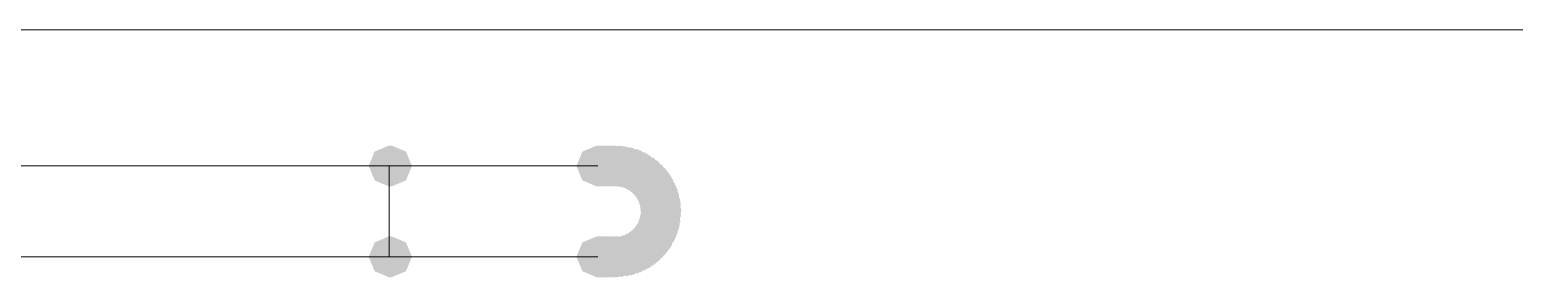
# Model space of a CAD drawing. Header units: millimetres. Extents: x -546 to 1681, y -650 to 1730.
# Drawn here: x 668.13 to 674.69, y 508.47 to 509.56 of the extents above; entities that cross this region are included whole.
import ezdxf

# ---------------------------------------------------------------- set-up
doc = ezdxf.new("R2010")
doc.units = ezdxf.units.MM

msp = doc.modelspace()

# ---------------------------------------------------------------- hatches: boundary and pattern name
h = msp.add_hatch(color=7)
h.dxf.hatch_style = 2
h.paths.add_polyline_path([(669.732, 508.8675), (669.7956, 508.894), (669.822, 508.9575), (669.7956, 509.0211), (669.732, 509.0475), (669.721, 509.0475), (669.6575, 509.0211), (669.631, 508.9575), (669.6575, 508.894), (669.721, 508.8675)])
h = msp.add_hatch(color=7)
h.dxf.hatch_style = 2
h.paths.add_polyline_path([(670.638, 509.0475), (670.5745, 509.0211), (670.548, 508.9575), (670.5745, 508.894), (670.638, 508.8675), (670.653, 508.8675), (670.7166, 508.894), (670.743, 508.9575), (670.7166, 509.0211), (670.653, 509.0475)])
h = msp.add_hatch(color=7)
h.dxf.hatch_style = 2
h.paths.add_polyline_path([(670.657, 508.8675), (670.7206, 508.894), (670.747, 508.9575), (670.7206, 509.0211), (670.657, 509.0475), (670.642, 509.0475), (670.5785, 509.0211), (670.552, 508.9575), (670.5785, 508.894), (670.642, 508.8675)])
h = msp.add_hatch(color=7)
h.dxf.hatch_style = 2
h.paths.add_polyline_path([(670.653, 509.0475), (670.5895, 509.0211), (670.563, 508.9575), (670.5895, 508.894), (670.653, 508.8675), (670.667, 508.8675), (670.7306, 508.894), (670.757, 508.9575), (670.7306, 509.0211), (670.667, 509.0475)])
h = msp.add_hatch(color=7)
h.dxf.hatch_style = 2
h.paths.add_polyline_path([(670.67, 508.8675), (670.7336, 508.894), (670.76, 508.9575), (670.7336, 509.0211), (670.67, 509.0475), (670.657, 509.0475), (670.5935, 509.0211), (670.567, 508.9575), (670.5935, 508.894), (670.657, 508.8675)])
h = msp.add_hatch(color=7)
h.dxf.hatch_style = 2
h.paths.add_polyline_path([(670.667, 509.0475), (670.6035, 509.0211), (670.577, 508.9575), (670.6035, 508.894), (670.667, 508.8675), (670.679, 508.8675), (670.7426, 508.894), (670.769, 508.9575), (670.7426, 509.0211), (670.679, 509.0475)])
h = msp.add_hatch(color=7)
h.dxf.hatch_style = 2
h.paths.add_polyline_path([(670.682, 508.8675), (670.7456, 508.894), (670.772, 508.9575), (670.7456, 509.0211), (670.682, 509.0475), (670.67, 509.0475), (670.6065, 509.0211), (670.58, 508.9575), (670.6065, 508.894), (670.67, 508.8675)])
h = msp.add_hatch(color=7)
h.dxf.hatch_style = 2
h.paths.add_polyline_path([(670.679, 509.0475), (670.6155, 509.0211), (670.589, 508.9575), (670.6155, 508.894), (670.679, 508.8675), (670.69, 508.8675), (670.7536, 508.894), (670.78, 508.9575), (670.7536, 509.0211), (670.69, 509.0475)])
h = msp.add_hatch(color=7)
h.dxf.hatch_style = 2
h.paths.add_polyline_path([(670.692, 508.8675), (670.7556, 508.894), (670.782, 508.9575), (670.7556, 509.0211), (670.692, 509.0475), (670.682, 509.0475), (670.6185, 509.0211), (670.592, 508.9575), (670.6185, 508.894), (670.682, 508.8675)])
h = msp.add_hatch(color=7)
h.dxf.hatch_style = 2
h.paths.add_polyline_path([(670.69, 509.0475), (670.6265, 509.0211), (670.6, 508.9575), (670.6265, 508.894), (670.69, 508.8675), (670.7626, 508.894), (670.789, 508.9575), (670.7626, 509.0211)])
h = msp.add_hatch(color=7)
h.dxf.hatch_style = 2
h.paths.add_polyline_path([(670.701, 508.8675), (670.7646, 508.894), (670.791, 508.9575), (670.7646, 509.0211), (670.701, 509.0475), (670.6285, 509.0211), (670.602, 508.9575), (670.6285, 508.894)])
h = msp.add_hatch(color=7)
h.dxf.hatch_style = 2
h.paths.add_polyline_path([(670.699, 509.0475), (670.6355, 509.0211), (670.609, 508.9575), (670.6355, 508.894), (670.699, 508.8675), (670.7696, 508.894), (670.796, 508.9575), (670.7696, 509.0211)])
h = msp.add_hatch(color=7)
h.dxf.hatch_style = 2
h.paths.add_polyline_path([(670.708, 508.8675), (670.7716, 508.894), (670.798, 508.9575), (670.7716, 509.0211), (670.708, 509.0475), (670.6375, 509.0211), (670.611, 508.9575), (670.6375, 508.894)])
h = msp.add_hatch(color=7)
h.dxf.hatch_style = 2
h.paths.add_polyline_path([(670.706, 509.0475), (670.6425, 509.0211), (670.616, 508.9575), (670.6425, 508.894), (670.706, 508.8675), (670.7756, 508.894), (670.802, 508.9575), (670.7756, 509.0211)])
h = msp.add_hatch(color=7)
h.dxf.hatch_style = 2
h.paths.add_polyline_path([(670.714, 508.8675), (670.7776, 508.894), (670.804, 508.9575), (670.7776, 509.0211), (670.714, 509.0475), (670.6445, 509.0211), (670.618, 508.9575), (670.6445, 508.894)])
h = msp.add_hatch(color=7)
h.dxf.hatch_style = 2
h.paths.add_polyline_path([(670.712, 509.0475), (670.6485, 509.0211), (670.622, 508.9575), (670.6485, 508.894), (670.712, 508.8675), (670.7806, 508.894), (670.807, 508.9575), (670.7806, 509.0211)])
h = msp.add_hatch(color=7)
h.dxf.hatch_style = 2
h.paths.add_polyline_path([(670.718, 508.8675), (670.7816, 508.894), (670.808, 508.9575), (670.7816, 509.0211), (670.718, 509.0475), (670.6505, 509.0211), (670.624, 508.9575), (670.6505, 508.894)])
h = msp.add_hatch(color=7)
h.dxf.hatch_style = 2
h.paths.add_polyline_path([(670.717, 509.0475), (670.6535, 509.0211), (670.627, 508.9575), (670.6535, 508.894), (670.717, 508.8675), (670.7836, 508.894), (670.81, 508.9575), (670.7836, 509.0211)])
h = msp.add_hatch(color=7)
h.dxf.hatch_style = 2
h.paths.add_polyline_path([(670.72, 508.8675), (670.7836, 508.894), (670.81, 508.9575), (670.7836, 509.0211), (670.72, 509.0475), (670.6545, 509.0211), (670.628, 508.9575), (670.6545, 508.894)])
h = msp.add_hatch(color=7)
h.dxf.hatch_style = 2
h.paths.add_polyline_path([(670.72, 509.0475), (670.6565, 509.0211), (670.63, 508.9575), (670.6565, 508.894), (670.72, 508.8675), (670.7846, 508.894), (670.811, 508.9575), (670.7846, 509.0211)])
h = msp.add_hatch(color=7)
h.dxf.hatch_style = 2
h.paths.add_polyline_path([(670.721, 508.8675), (670.7846, 508.894), (670.811, 508.9575), (670.7846, 509.0211), (670.721, 509.0475), (670.6565, 509.0211), (670.63, 508.9575), (670.6565, 508.894)])
h = msp.add_hatch(color=7)
h.dxf.hatch_style = 2
h.paths.add_polyline_path([(670.721, 509.0475), (670.6575, 509.0211), (670.631, 508.9575), (670.6575, 508.894), (670.721, 508.8675), (670.7926, 508.894), (670.819, 508.9575), (670.7926, 509.0211)])
h = msp.add_hatch(color=7)
h.dxf.hatch_style = 2
h.paths.add_polyline_path([(670.7402, 509.0469), (670.6738, 509.0285), (670.6397, 508.9687), (670.6581, 508.9024), (670.7179, 508.8682), (670.7922, 508.8856), (670.8263, 508.9454), (670.808, 509.0117)])
h = msp.add_hatch(color=7)
h.dxf.hatch_style = 2
h.paths.add_polyline_path([(670.7482, 509.0459), (670.6818, 509.0275), (670.6477, 508.9677), (670.6661, 508.9014), (670.7259, 508.8672), (670.8002, 508.8846), (670.8343, 508.9444), (670.816, 509.0107)])
h = msp.add_hatch(color=7)
h.dxf.hatch_style = 2
h.paths.add_polyline_path([(670.7562, 509.0449), (670.6898, 509.0265), (670.6557, 508.9667), (670.6741, 508.9004), (670.7339, 508.8662), (670.8082, 508.8836), (670.8423, 508.9434), (670.824, 509.0097)])
h = msp.add_hatch(color=7)
h.dxf.hatch_style = 2
h.paths.add_polyline_path([(670.7642, 509.0439), (670.6978, 509.0255), (670.6637, 508.9657), (670.6821, 508.8994), (670.7419, 508.8652), (670.8162, 508.8826), (670.8503, 508.9424), (670.832, 509.0087)])
h = msp.add_hatch(color=7)
h.dxf.hatch_style = 2
h.paths.add_polyline_path([(670.7858, 509.0401), (670.7174, 509.0321), (670.6745, 508.9783), (670.6824, 508.9099), (670.7363, 508.867), (670.8117, 508.873), (670.8546, 508.9268), (670.8466, 508.9952)])
h = msp.add_hatch(color=7)
h.dxf.hatch_style = 2
h.paths.add_polyline_path([(670.7899, 509.0389), (670.7218, 509.0286), (670.6807, 508.9734), (670.6909, 508.9053), (670.7462, 508.8642), (670.8223, 508.8725), (670.8633, 508.9277), (670.8531, 508.9958)])
h = msp.add_hatch(color=7)
h.dxf.hatch_style = 2
h.paths.add_polyline_path([(670.7979, 509.0369), (670.7298, 509.0266), (670.6887, 508.9714), (670.6989, 508.9033), (670.7542, 508.8622), (670.8303, 508.8705), (670.8713, 508.9257), (670.8611, 508.9938)])
h = msp.add_hatch(color=7)
h.dxf.hatch_style = 2
h.paths.add_polyline_path([(670.8195, 509.0303), (670.7506, 509.031), (670.7013, 508.983), (670.7006, 508.9142), (670.7486, 508.8648), (670.8244, 508.8611), (670.8737, 508.9091), (670.8745, 508.9779)])
h = msp.add_hatch(color=7)
h.dxf.hatch_style = 2
h.paths.add_polyline_path([(670.8226, 509.0288), (670.7538, 509.0264), (670.7068, 508.9761), (670.7092, 508.9074), (670.7594, 508.8603), (670.8362, 508.8597), (670.8833, 508.9099), (670.8809, 508.9787)])
h = msp.add_hatch(color=7)
h.dxf.hatch_style = 2
h.paths.add_polyline_path([(670.8345, 509.0243), (670.7656, 509.025), (670.7163, 508.977), (670.7156, 508.9082), (670.7636, 508.8588), (670.8394, 508.8551), (670.8887, 508.9031), (670.8895, 508.9719)])
h = msp.add_hatch(color=7)
h.dxf.hatch_style = 2
h.paths.add_polyline_path([(670.8507, 509.0167), (670.7824, 509.0253), (670.7279, 508.9832), (670.7193, 508.9149), (670.7614, 508.8604), (670.8367, 508.8478), (670.8912, 508.8899), (670.8997, 508.9582)])
h = msp.add_hatch(color=7)
h.dxf.hatch_style = 2
h.paths.add_polyline_path([(670.8577, 509.0127), (670.7894, 509.0213), (670.7349, 508.9792), (670.7263, 508.9109), (670.7684, 508.8564), (670.8437, 508.8438), (670.8982, 508.8859), (670.9067, 508.9542)])
h = msp.add_hatch(color=7)
h.dxf.hatch_style = 2
h.paths.add_polyline_path([(670.8647, 509.0087), (670.7964, 509.0173), (670.7419, 508.9752), (670.7333, 508.9069), (670.7754, 508.8524), (670.8507, 508.8398), (670.9052, 508.8819), (670.9137, 508.9502)])
h = msp.add_hatch(color=7)
h.dxf.hatch_style = 2
h.paths.add_polyline_path([(670.8717, 509.0047), (670.8034, 509.0133), (670.7489, 508.9712), (670.7403, 508.9029), (670.7824, 508.8484), (670.8577, 508.8358), (670.9122, 508.8779), (670.9207, 508.9462)])
h = msp.add_hatch(color=7)
h.dxf.hatch_style = 2
h.paths.add_polyline_path([(670.8916, 508.9917), (670.8259, 509.0121), (670.7649, 508.9802), (670.7445, 508.9144), (670.7764, 508.8534), (670.8482, 508.828), (670.9092, 508.8599), (670.9295, 508.9257)])
h = msp.add_hatch(color=7)
h.dxf.hatch_style = 2
h.paths.add_polyline_path([(670.8923, 508.9908), (670.8252, 509.0062), (670.7668, 508.9699), (670.7514, 508.9028), (670.7877, 508.8443), (670.8618, 508.8239), (670.9203, 508.8602), (670.9357, 508.9273)])
h = msp.add_hatch(color=7)
h.dxf.hatch_style = 2
h.paths.add_polyline_path([(670.9046, 508.9817), (670.8389, 509.0021), (670.7779, 508.9702), (670.7575, 508.9044), (670.7894, 508.8434), (670.8612, 508.818), (670.9222, 508.8499), (670.9425, 508.9157)])
h = msp.add_hatch(color=7)
h.dxf.hatch_style = 2
h.paths.add_polyline_path([(670.9106, 508.9767), (670.8449, 508.9971), (670.7839, 508.9652), (670.7635, 508.8994), (670.7954, 508.8384), (670.8672, 508.813), (670.9282, 508.8449), (670.9485, 508.9107)])
h = msp.add_hatch(color=7)
h.dxf.hatch_style = 2
h.paths.add_polyline_path([(670.9282, 508.9602), (670.8672, 508.9921), (670.8014, 508.9717), (670.7695, 508.9107), (670.7899, 508.8449), (670.8559, 508.807), (670.9216, 508.8274), (670.9535, 508.8884)])
h = msp.add_hatch(color=7)
h.dxf.hatch_style = 2
h.paths.add_polyline_path([(670.9277, 508.9602), (670.864, 508.9864), (670.8004, 508.9602), (670.7741, 508.8965), (670.8004, 508.8329), (670.87, 508.8007), (670.9337, 508.8269), (670.9599, 508.8905)])
h = msp.add_hatch(color=7)
h.dxf.hatch_style = 2
h.paths.add_polyline_path([(670.9392, 508.9482), (670.8782, 508.9801), (670.8124, 508.9597), (670.7805, 508.8987), (670.8009, 508.8329), (670.8669, 508.795), (670.9326, 508.8154), (670.9645, 508.8764)])
h = msp.add_hatch(color=7)
h.dxf.hatch_style = 2
h.paths.add_polyline_path([(670.9442, 508.9422), (670.8832, 508.9741), (670.8174, 508.9537), (670.7855, 508.8927), (670.8059, 508.8269), (670.8719, 508.789), (670.9376, 508.8094), (670.9695, 508.8704)])
h = msp.add_hatch(color=7)
h.dxf.hatch_style = 2
h.paths.add_polyline_path([(670.9533, 508.9309), (670.8948, 508.9672), (670.8277, 508.9518), (670.7914, 508.8933), (670.8068, 508.8262), (670.8702, 508.7829), (670.9373, 508.7983), (670.9737, 508.8568)])
h = msp.add_hatch(color=7)
h.dxf.hatch_style = 2
h.paths.add_polyline_path([(670.9599, 508.9215), (670.9027, 508.9597), (670.8351, 508.9464), (670.7969, 508.8892), (670.8101, 508.8216), (670.8714, 508.7774), (670.9389, 508.7907), (670.9772, 508.8479)])
h = msp.add_hatch(color=7)
h.dxf.hatch_style = 2
h.paths.add_polyline_path([(670.9672, 508.9102), (670.9127, 508.9523), (670.8444, 508.9437), (670.8023, 508.8892), (670.8109, 508.8209), (670.8694, 508.7718), (670.9377, 508.7804), (670.9797, 508.8349)])
h = msp.add_hatch(color=7)
h.dxf.hatch_style = 2
h.paths.add_polyline_path([(670.9712, 508.9032), (670.9167, 508.9453), (670.8484, 508.9367), (670.8063, 508.8822), (670.8149, 508.8139), (670.8734, 508.7648), (670.9417, 508.7734), (670.9837, 508.8279)])
h = msp.add_hatch(color=7)
h.dxf.hatch_style = 2
h.paths.add_polyline_path([(670.9752, 508.8962), (670.9207, 508.9383), (670.8524, 508.9297), (670.8103, 508.8752), (670.8189, 508.8069), (670.8774, 508.7578), (670.9457, 508.7664), (670.9877, 508.8209)])
h = msp.add_hatch(color=7)
h.dxf.hatch_style = 2
h.paths.add_polyline_path([(670.9837, 508.88), (670.9344, 508.928), (670.8656, 508.9273), (670.8176, 508.8779), (670.8183, 508.8091), (670.8706, 508.7541), (670.9395, 508.7548), (670.9875, 508.8042)])
h = msp.add_hatch(color=7)
h.dxf.hatch_style = 2
h.paths.add_polyline_path([(670.9883, 508.8691), (670.9412, 508.9194), (670.8724, 508.9218), (670.8222, 508.8747), (670.8198, 508.8059), (670.8698, 508.7477), (670.9386, 508.7453), (670.9889, 508.7924)])
h = msp.add_hatch(color=7)
h.dxf.hatch_style = 2
h.paths.add_polyline_path([(670.9897, 508.865), (670.9404, 508.913), (670.8716, 508.9123), (670.8236, 508.8629), (670.8243, 508.7941), (670.8766, 508.7391), (670.9455, 508.7398), (670.9935, 508.7892)])
h = msp.add_hatch(color=7)
h.dxf.hatch_style = 2
h.paths.add_polyline_path([(671.0003, 508.8364), (670.9593, 508.8916), (670.8912, 508.9019), (670.8359, 508.8608), (670.8257, 508.7927), (670.8688, 508.7295), (670.9369, 508.7192), (670.9921, 508.7603)])
h = msp.add_hatch(color=7)
h.dxf.hatch_style = 2
h.paths.add_polyline_path([(670.9943, 508.8541), (670.9472, 508.9044), (670.8784, 508.9068), (670.8282, 508.8597), (670.8258, 508.7909), (670.8758, 508.7327), (670.9446, 508.7303), (670.9949, 508.7774)])
h = msp.add_hatch(color=7)
h.dxf.hatch_style = 2
h.paths.add_polyline_path([(671.0016, 508.8313), (670.9587, 508.8851), (670.8903, 508.8931), (670.8364, 508.8502), (670.8285, 508.7818), (670.8734, 508.721), (670.9417, 508.713), (670.9956, 508.7559)])
h = msp.add_hatch(color=7)
h.dxf.hatch_style = 2
h.paths.add_polyline_path([(671.0063, 508.8107), (670.9722, 508.8705), (670.9059, 508.8889), (670.8461, 508.8547), (670.8277, 508.7884), (670.8628, 508.7206), (670.9292, 508.7022), (670.989, 508.7364)])
h = msp.add_hatch(color=7)
h.dxf.hatch_style = 2
h.paths.add_polyline_path([(671.0073, 508.8027), (670.9732, 508.8625), (670.9069, 508.8809), (670.8471, 508.8467), (670.8287, 508.7804), (670.8638, 508.7126), (670.9302, 508.6942), (670.99, 508.7284)])
h = msp.add_hatch(color=7)
h.dxf.hatch_style = 2
h.paths.add_polyline_path([(671.0083, 508.7947), (670.9742, 508.8545), (670.9079, 508.8729), (670.8481, 508.8387), (670.8297, 508.7724), (670.8648, 508.7046), (670.9312, 508.6862), (670.991, 508.7204)])
h = msp.add_hatch(color=7)
h.dxf.hatch_style = 2
h.paths.add_polyline_path([(671.01, 508.7415), (670.9836, 508.8051), (670.92, 508.8315), (670.8565, 508.8051), (670.83, 508.7415), (670.8565, 508.67), (670.92, 508.6435), (670.9836, 508.67)])
h = msp.add_hatch(color=7)
h.dxf.hatch_style = 2
h.paths.add_polyline_path([(671.0093, 508.7867), (670.9752, 508.8465), (670.9089, 508.8649), (670.8491, 508.8307), (670.8307, 508.7644), (670.8658, 508.6966), (670.9322, 508.6782), (670.992, 508.7124)])
h = msp.add_hatch(color=7)
h.dxf.hatch_style = 2
h.paths.add_polyline_path([(671.011, 508.7675), (670.9846, 508.8311), (670.921, 508.8575), (670.8575, 508.8311), (670.831, 508.7675), (670.8575, 508.696), (670.921, 508.6695), (670.9846, 508.696)])
h = msp.add_hatch(color=7)
h.dxf.hatch_style = 2
h.paths.add_polyline_path([(671.011, 508.7595), (670.9846, 508.8231), (670.921, 508.8495), (670.8575, 508.8231), (670.831, 508.7595), (670.8575, 508.694), (670.921, 508.6675), (670.9846, 508.694)])
h = msp.add_hatch(color=7)
h.dxf.hatch_style = 2
h.paths.add_polyline_path([(671.011, 508.7575), (670.9846, 508.8211), (670.921, 508.8475), (670.8575, 508.8211), (670.831, 508.7575), (670.8575, 508.686), (670.921, 508.6595), (670.9846, 508.686)])
h = msp.add_hatch(color=7)
h.dxf.hatch_style = 2
h.paths.add_polyline_path([(671.0103, 508.7384), (670.992, 508.8047), (670.9322, 508.8389), (670.8658, 508.8205), (670.8317, 508.7607), (670.8491, 508.6864), (670.9089, 508.6522), (670.9752, 508.6706)])
h = msp.add_hatch(color=7)
h.dxf.hatch_style = 2
h.paths.add_polyline_path([(670.9877, 508.6441), (670.9885, 508.7129), (670.9405, 508.7623), (670.8716, 508.763), (670.8223, 508.715), (670.8186, 508.6392), (670.8666, 508.5898), (670.9354, 508.5891)])
h = msp.add_hatch(color=7)
h.dxf.hatch_style = 2
h.paths.add_polyline_path([(670.9907, 508.6511), (670.9915, 508.7199), (670.9435, 508.7693), (670.8746, 508.77), (670.8253, 508.722), (670.8216, 508.6462), (670.8696, 508.5968), (670.9384, 508.5961)])
h = msp.add_hatch(color=7)
h.dxf.hatch_style = 2
h.paths.add_polyline_path([(670.9953, 508.6629), (670.9929, 508.7317), (670.9426, 508.7788), (670.8738, 508.7764), (670.8268, 508.7261), (670.8262, 508.6494), (670.8764, 508.6023), (670.9452, 508.6047)])
h = msp.add_hatch(color=7)
h.dxf.hatch_style = 2
h.paths.add_polyline_path([(670.9996, 508.6768), (670.9916, 508.7452), (670.9378, 508.7881), (670.8694, 508.7801), (670.8265, 508.7263), (670.8324, 508.6509), (670.8863, 508.608), (670.9547, 508.616)])
h = msp.add_hatch(color=7)
h.dxf.hatch_style = 2
h.paths.add_polyline_path([(671.0023, 508.6877), (670.9921, 508.7558), (670.9369, 508.7969), (670.8688, 508.7866), (670.8277, 508.7314), (670.8359, 508.6553), (670.8912, 508.6142), (670.9593, 508.6245)])
h = msp.add_hatch(color=7)
h.dxf.hatch_style = 2
h.paths.add_polyline_path([(671.0073, 508.7144), (670.989, 508.7807), (670.9292, 508.8149), (670.8628, 508.7965), (670.8287, 508.7367), (670.8461, 508.6624), (670.9059, 508.6282), (670.9722, 508.6466)])
h = msp.add_hatch(color=7)
h.dxf.hatch_style = 2
h.paths.add_polyline_path([(671.0043, 508.6957), (670.9941, 508.7638), (670.9389, 508.8049), (670.8708, 508.7946), (670.8297, 508.7394), (670.8379, 508.6633), (670.8932, 508.6222), (670.9613, 508.6325)])
h = msp.add_hatch(color=7)
h.dxf.hatch_style = 2
h.paths.add_polyline_path([(671.0073, 508.7117), (670.9971, 508.7798), (670.9419, 508.8209), (670.8738, 508.8106), (670.8327, 508.7554), (670.8409, 508.6793), (670.8962, 508.6382), (670.9643, 508.6485)])
h = msp.add_hatch(color=7)
h.dxf.hatch_style = 2
h.paths.add_polyline_path([(670.9116, 508.5394), (670.9435, 508.6004), (670.9232, 508.6662), (670.8622, 508.6981), (670.7964, 508.6777), (670.7585, 508.6117), (670.7789, 508.5459), (670.8399, 508.514)])
h = msp.add_hatch(color=7)
h.dxf.hatch_style = 2
h.paths.add_polyline_path([(670.9176, 508.5444), (670.9495, 508.6054), (670.9292, 508.6712), (670.8682, 508.7031), (670.8024, 508.6827), (670.7645, 508.6167), (670.7849, 508.5509), (670.8459, 508.519)])
h = msp.add_hatch(color=7)
h.dxf.hatch_style = 2
h.paths.add_polyline_path([(670.9297, 508.5559), (670.9559, 508.6195), (670.9297, 508.6832), (670.866, 508.7094), (670.8024, 508.6832), (670.7701, 508.6135), (670.7964, 508.5499), (670.86, 508.5237)])
h = msp.add_hatch(color=7)
h.dxf.hatch_style = 2
h.paths.add_polyline_path([(670.9402, 508.5679), (670.9605, 508.6337), (670.9286, 508.6947), (670.8629, 508.7151), (670.8019, 508.6832), (670.7765, 508.6114), (670.8084, 508.5504), (670.8742, 508.53)])
h = msp.add_hatch(color=7)
h.dxf.hatch_style = 2
h.paths.add_polyline_path([(670.9452, 508.5739), (670.9655, 508.6397), (670.9336, 508.7007), (670.8679, 508.7211), (670.8069, 508.6892), (670.7815, 508.6174), (670.8134, 508.5564), (670.8792, 508.536)])
h = msp.add_hatch(color=7)
h.dxf.hatch_style = 2
h.paths.add_polyline_path([(670.9502, 508.5799), (670.9705, 508.6457), (670.9386, 508.7067), (670.8729, 508.7271), (670.8119, 508.6952), (670.7865, 508.6234), (670.8184, 508.5624), (670.8842, 508.542)])
h = msp.add_hatch(color=7)
h.dxf.hatch_style = 2
h.paths.add_polyline_path([(670.9593, 508.5922), (670.9747, 508.6593), (670.9383, 508.7178), (670.8712, 508.7332), (670.8128, 508.6969), (670.7924, 508.6228), (670.8287, 508.5643), (670.8958, 508.5489)])
h = msp.add_hatch(color=7)
h.dxf.hatch_style = 2
h.paths.add_polyline_path([(670.9649, 508.6006), (670.9782, 508.6682), (670.9399, 508.7254), (670.8724, 508.7387), (670.8151, 508.7005), (670.7979, 508.6269), (670.8361, 508.5697), (670.9037, 508.5564)])
h = msp.add_hatch(color=7)
h.dxf.hatch_style = 2
h.paths.add_polyline_path([(670.9683, 508.6052), (670.9837, 508.6723), (670.9473, 508.7308), (670.8802, 508.7462), (670.8218, 508.7099), (670.8014, 508.6358), (670.8377, 508.5773), (670.9048, 508.5619)])
h = msp.add_hatch(color=7)
h.dxf.hatch_style = 2
h.paths.add_polyline_path([(670.9807, 508.6291), (670.9815, 508.6979), (670.9335, 508.7473), (670.8646, 508.748), (670.8153, 508.7), (670.8116, 508.6242), (670.8596, 508.5748), (670.9284, 508.5741)])
h = msp.add_hatch(color=7)
h.dxf.hatch_style = 2
h.paths.add_polyline_path([(670.9825, 508.6323), (670.9873, 508.701), (670.9423, 508.753), (670.8736, 508.7578), (670.8215, 508.7128), (670.8127, 508.6361), (670.8578, 508.584), (670.9265, 508.5793)])
h = msp.add_hatch(color=7)
h.dxf.hatch_style = 2
h.paths.add_polyline_path([(669.732, 508.4675), (669.7956, 508.494), (669.822, 508.5575), (669.7956, 508.6211), (669.732, 508.6475), (669.721, 508.6475), (669.6575, 508.6211), (669.631, 508.5575), (669.6575, 508.494), (669.721, 508.4675)])
h = msp.add_hatch(color=7)
h.dxf.hatch_style = 2
h.paths.add_polyline_path([(670.638, 508.6475), (670.5745, 508.6211), (670.548, 508.5575), (670.5745, 508.494), (670.638, 508.4675), (670.653, 508.4675), (670.7166, 508.494), (670.743, 508.5575), (670.7166, 508.6211), (670.653, 508.6475)])
h = msp.add_hatch(color=7)
h.dxf.hatch_style = 2
h.paths.add_polyline_path([(670.657, 508.4675), (670.7206, 508.494), (670.747, 508.5575), (670.7206, 508.6211), (670.657, 508.6475), (670.642, 508.6475), (670.5785, 508.6211), (670.552, 508.5575), (670.5785, 508.494), (670.642, 508.4675)])
h = msp.add_hatch(color=7)
h.dxf.hatch_style = 2
h.paths.add_polyline_path([(670.653, 508.6475), (670.5895, 508.6211), (670.563, 508.5575), (670.5895, 508.494), (670.653, 508.4675), (670.667, 508.4675), (670.7306, 508.494), (670.757, 508.5575), (670.7306, 508.6211), (670.667, 508.6475)])
h = msp.add_hatch(color=7)
h.dxf.hatch_style = 2
h.paths.add_polyline_path([(670.67, 508.4675), (670.7336, 508.494), (670.76, 508.5575), (670.7336, 508.6211), (670.67, 508.6475), (670.657, 508.6475), (670.5935, 508.6211), (670.567, 508.5575), (670.5935, 508.494), (670.657, 508.4675)])
h = msp.add_hatch(color=7)
h.dxf.hatch_style = 2
h.paths.add_polyline_path([(670.667, 508.6475), (670.6035, 508.6211), (670.577, 508.5575), (670.6035, 508.494), (670.667, 508.4675), (670.679, 508.4675), (670.7426, 508.494), (670.769, 508.5575), (670.7426, 508.6211), (670.679, 508.6475)])
h = msp.add_hatch(color=7)
h.dxf.hatch_style = 2
h.paths.add_polyline_path([(670.682, 508.4675), (670.7456, 508.494), (670.772, 508.5575), (670.7456, 508.6211), (670.682, 508.6475), (670.67, 508.6475), (670.6065, 508.6211), (670.58, 508.5575), (670.6065, 508.494), (670.67, 508.4675)])
h = msp.add_hatch(color=7)
h.dxf.hatch_style = 2
h.paths.add_polyline_path([(670.679, 508.6475), (670.6155, 508.6211), (670.589, 508.5575), (670.6155, 508.494), (670.679, 508.4675), (670.69, 508.4675), (670.7536, 508.494), (670.78, 508.5575), (670.7536, 508.6211), (670.69, 508.6475)])
h = msp.add_hatch(color=7)
h.dxf.hatch_style = 2
h.paths.add_polyline_path([(670.692, 508.4675), (670.7556, 508.494), (670.782, 508.5575), (670.7556, 508.6211), (670.692, 508.6475), (670.682, 508.6475), (670.6185, 508.6211), (670.592, 508.5575), (670.6185, 508.494), (670.682, 508.4675)])
h = msp.add_hatch(color=7)
h.dxf.hatch_style = 2
h.paths.add_polyline_path([(670.69, 508.6475), (670.6265, 508.6211), (670.6, 508.5575), (670.6265, 508.494), (670.69, 508.4675), (670.7626, 508.494), (670.789, 508.5575), (670.7626, 508.6211)])
h = msp.add_hatch(color=7)
h.dxf.hatch_style = 2
h.paths.add_polyline_path([(670.701, 508.4675), (670.7646, 508.494), (670.791, 508.5575), (670.7646, 508.6211), (670.701, 508.6475), (670.6285, 508.6211), (670.602, 508.5575), (670.6285, 508.494)])
h = msp.add_hatch(color=7)
h.dxf.hatch_style = 2
h.paths.add_polyline_path([(670.699, 508.6475), (670.6355, 508.6211), (670.609, 508.5575), (670.6355, 508.494), (670.699, 508.4675), (670.7696, 508.494), (670.796, 508.5575), (670.7696, 508.6211)])
h = msp.add_hatch(color=7)
h.dxf.hatch_style = 2
h.paths.add_polyline_path([(670.708, 508.4675), (670.7716, 508.494), (670.798, 508.5575), (670.7716, 508.6211), (670.708, 508.6475), (670.6375, 508.6211), (670.611, 508.5575), (670.6375, 508.494)])
h = msp.add_hatch(color=7)
h.dxf.hatch_style = 2
h.paths.add_polyline_path([(670.706, 508.6475), (670.6425, 508.6211), (670.616, 508.5575), (670.6425, 508.494), (670.706, 508.4675), (670.7756, 508.494), (670.802, 508.5575), (670.7756, 508.6211)])
h = msp.add_hatch(color=7)
h.dxf.hatch_style = 2
h.paths.add_polyline_path([(670.714, 508.4675), (670.7776, 508.494), (670.804, 508.5575), (670.7776, 508.6211), (670.714, 508.6475), (670.6445, 508.6211), (670.618, 508.5575), (670.6445, 508.494)])
h = msp.add_hatch(color=7)
h.dxf.hatch_style = 2
h.paths.add_polyline_path([(670.712, 508.6475), (670.6485, 508.6211), (670.622, 508.5575), (670.6485, 508.494), (670.712, 508.4675), (670.7806, 508.494), (670.807, 508.5575), (670.7806, 508.6211)])
h = msp.add_hatch(color=7)
h.dxf.hatch_style = 2
h.paths.add_polyline_path([(670.718, 508.4675), (670.7816, 508.494), (670.808, 508.5575), (670.7816, 508.6211), (670.718, 508.6475), (670.6505, 508.6211), (670.624, 508.5575), (670.6505, 508.494)])
h = msp.add_hatch(color=7)
h.dxf.hatch_style = 2
h.paths.add_polyline_path([(670.717, 508.6475), (670.6535, 508.6211), (670.627, 508.5575), (670.6535, 508.494), (670.717, 508.4675), (670.7836, 508.494), (670.81, 508.5575), (670.7836, 508.6211)])
h = msp.add_hatch(color=7)
h.dxf.hatch_style = 2
h.paths.add_polyline_path([(670.72, 508.4675), (670.7836, 508.494), (670.81, 508.5575), (670.7836, 508.6211), (670.72, 508.6475), (670.6545, 508.6211), (670.628, 508.5575), (670.6545, 508.494)])
h = msp.add_hatch(color=7)
h.dxf.hatch_style = 2
h.paths.add_polyline_path([(670.72, 508.6475), (670.6565, 508.6211), (670.63, 508.5575), (670.6565, 508.494), (670.72, 508.4675), (670.7846, 508.494), (670.811, 508.5575), (670.7846, 508.6211)])
h = msp.add_hatch(color=7)
h.dxf.hatch_style = 2
h.paths.add_polyline_path([(670.721, 508.4675), (670.7846, 508.494), (670.811, 508.5575), (670.7846, 508.6211), (670.721, 508.6475), (670.6565, 508.6211), (670.63, 508.5575), (670.6565, 508.494)])
h = msp.add_hatch(color=7)
h.dxf.hatch_style = 2
h.paths.add_polyline_path([(670.723, 508.4675), (670.7866, 508.494), (670.813, 508.5575), (670.7866, 508.6211), (670.723, 508.6475), (670.6575, 508.6211), (670.631, 508.5575), (670.6575, 508.494)])
h = msp.add_hatch(color=7)
h.dxf.hatch_style = 2
h.paths.add_polyline_path([(670.731, 508.4675), (670.7946, 508.494), (670.821, 508.5575), (670.7946, 508.6211), (670.731, 508.6475), (670.6595, 508.6211), (670.633, 508.5575), (670.6595, 508.494)])
h = msp.add_hatch(color=7)
h.dxf.hatch_style = 2
h.paths.add_polyline_path([(670.7502, 508.4692), (670.81, 508.5034), (670.8283, 508.5697), (670.7942, 508.6295), (670.7279, 508.6479), (670.6601, 508.6127), (670.6417, 508.5464), (670.6758, 508.4866)])
h = msp.add_hatch(color=7)
h.dxf.hatch_style = 2
h.paths.add_polyline_path([(670.747, 508.4685), (670.8106, 508.495), (670.837, 508.5585), (670.8106, 508.6221), (670.747, 508.6485), (670.6755, 508.6221), (670.649, 508.5585), (670.6755, 508.495)])
h = msp.add_hatch(color=7)
h.dxf.hatch_style = 2
h.paths.add_polyline_path([(670.7769, 508.4732), (670.8321, 508.5143), (670.8423, 508.5824), (670.8013, 508.6376), (670.7332, 508.6479), (670.6699, 508.6048), (670.6597, 508.5367), (670.7008, 508.4815)])
h = msp.add_hatch(color=7)
h.dxf.hatch_style = 2
h.paths.add_polyline_path([(670.7742, 508.4722), (670.834, 508.5064), (670.8523, 508.5727), (670.8182, 508.6325), (670.7519, 508.6509), (670.6841, 508.6157), (670.6657, 508.5494), (670.6998, 508.4896)])
h = msp.add_hatch(color=7)
h.dxf.hatch_style = 2
h.paths.add_polyline_path([(670.7929, 508.4762), (670.8481, 508.5173), (670.8583, 508.5854), (670.8173, 508.6406), (670.7492, 508.6509), (670.6859, 508.6078), (670.6757, 508.5397), (670.7168, 508.4845)])
h = msp.add_hatch(color=7)
h.dxf.hatch_style = 2
h.paths.add_polyline_path([(670.8027, 508.479), (670.8566, 508.5219), (670.8646, 508.5903), (670.8217, 508.6441), (670.7533, 508.6521), (670.6924, 508.6072), (670.6845, 508.5388), (670.7274, 508.485)])
h = msp.add_hatch(color=7)
h.dxf.hatch_style = 2
h.paths.add_polyline_path([(670.8176, 508.4843), (670.8679, 508.5313), (670.8703, 508.6001), (670.8232, 508.6504), (670.7544, 508.6528), (670.6962, 508.6027), (670.6938, 508.5339), (670.7408, 508.4837)])
h = msp.add_hatch(color=7)
h.dxf.hatch_style = 2
h.paths.add_polyline_path([(670.8178, 508.484), (670.8716, 508.5269), (670.8796, 508.5953), (670.8367, 508.6491), (670.7683, 508.6571), (670.7074, 508.6122), (670.6995, 508.5438), (670.7424, 508.49)])
h = msp.add_hatch(color=7)
h.dxf.hatch_style = 2
h.paths.add_polyline_path([(670.8326, 508.4893), (670.8829, 508.5364), (670.8853, 508.6051), (670.8382, 508.6554), (670.7694, 508.6578), (670.7112, 508.6077), (670.7088, 508.5389), (670.7558, 508.4887)])
h = msp.add_hatch(color=7)
h.dxf.hatch_style = 2
h.paths.add_polyline_path([(670.8527, 508.4994), (670.8947, 508.5539), (670.8862, 508.6222), (670.8317, 508.6643), (670.7634, 508.6557), (670.7143, 508.5972), (670.7229, 508.5289), (670.7774, 508.4868)])
h = msp.add_hatch(color=7)
h.dxf.hatch_style = 2
h.paths.add_polyline_path([(670.8505, 508.4978), (670.8985, 508.5472), (670.8977, 508.616), (670.8484, 508.664), (670.7796, 508.6633), (670.7246, 508.6109), (670.7253, 508.5421), (670.7746, 508.4941)])
h = msp.add_hatch(color=7)
h.dxf.hatch_style = 2
h.paths.add_polyline_path([(670.8667, 508.5064), (670.9087, 508.5609), (670.9002, 508.6292), (670.8457, 508.6713), (670.7774, 508.6627), (670.7283, 508.6042), (670.7369, 508.5359), (670.7914, 508.4938)])
h = msp.add_hatch(color=7)
h.dxf.hatch_style = 2
h.paths.add_polyline_path([(670.8737, 508.5104), (670.9157, 508.5649), (670.9072, 508.6332), (670.8527, 508.6753), (670.7844, 508.6667), (670.7353, 508.6082), (670.7439, 508.5399), (670.7984, 508.4978)])
h = msp.add_hatch(color=7)
h.dxf.hatch_style = 2
h.paths.add_polyline_path([(670.8883, 508.5203), (670.9247, 508.5788), (670.9093, 508.6459), (670.8508, 508.6822), (670.7837, 508.6668), (670.7404, 508.6033), (670.7558, 508.5362), (670.8142, 508.4999)])
h = msp.add_hatch(color=7)
h.dxf.hatch_style = 2
h.paths.add_polyline_path([(670.8996, 508.5294), (670.9315, 508.5904), (670.9112, 508.6562), (670.8502, 508.6881), (670.7844, 508.6677), (670.7465, 508.6017), (670.7669, 508.5359), (670.8279, 508.504)])
h = msp.add_hatch(color=7)
h.dxf.hatch_style = 2
h.paths.add_polyline_path([(670.9056, 508.5344), (670.9375, 508.5954), (670.9172, 508.6612), (670.8562, 508.6931), (670.7904, 508.6727), (670.7525, 508.6067), (670.7729, 508.5409), (670.8339, 508.509)])

# ---------------------------------------------------------------- linework, layer by layer
at = {"color": 7, "lineweight": 0}
for points in [[(683.371, 509.5575), (661.581, 509.5575)], [(669.721, 508.9575), (667.896, 508.9575)], [(669.721, 508.9575), (667.896, 508.9575)], [(669.721, 508.9575), (669.761, 508.9575)], [(669.721, 508.5575), (669.721, 508.9575)], [(669.772, 508.9575), (669.732, 508.9575)], [(669.761, 508.9575), (669.801, 508.9575)], [(669.812, 508.9575), (669.772, 508.9575)], [(669.801, 508.9575), (669.841, 508.9575)], [(669.851, 508.9575), (669.812, 508.9575)], [(669.841, 508.9575), (669.88, 508.9575)], [(669.891, 508.9575), (669.851, 508.9575)], [(669.88, 508.9575), (669.92, 508.9575)], [(669.93, 508.9575), (669.891, 508.9575)], [(669.92, 508.9575), (669.959, 508.9575)], [(669.969, 508.9575), (669.93, 508.9575)], [(669.959, 508.9575), (669.997, 508.9575)], [(670.008, 508.9575), (669.969, 508.9575)], [(669.997, 508.9575), (670.036, 508.9575)], [(670.046, 508.9575), (670.008, 508.9575)], [(670.036, 508.9575), (670.073, 508.9575)], [(670.083, 508.9575), (670.046, 508.9575)], [(670.073, 508.9575), (670.11, 508.9575)], [(670.12, 508.9575), (670.083, 508.9575)], [(670.11, 508.9575), (670.147, 508.9575)], [(670.157, 508.9575), (670.12, 508.9575)], [(670.147, 508.9575), (670.183, 508.9575)], [(670.192, 508.9575), (670.157, 508.9575)], [(670.183, 508.9575), (670.218, 508.9575)], [(670.227, 508.9575), (670.192, 508.9575)], [(670.218, 508.9575), (670.252, 508.9575)], [(670.261, 508.9575), (670.227, 508.9575)], [(670.252, 508.9575), (670.286, 508.9575)], [(670.294, 508.9575), (670.261, 508.9575)], [(670.286, 508.9575), (670.318, 508.9575)], [(670.327, 508.9575), (670.294, 508.9575)], [(670.318, 508.9575), (670.35, 508.9575)], [(670.358, 508.9575), (670.327, 508.9575)], [(670.35, 508.9575), (670.38, 508.9575)], [(670.388, 508.9575), (670.358, 508.9575)], [(670.38, 508.9575), (670.41, 508.9575)], [(670.418, 508.9575), (670.388, 508.9575)], [(670.41, 508.9575), (670.438, 508.9575)], [(670.446, 508.9575), (670.418, 508.9575)], [(670.438, 508.9575), (670.466, 508.9575)], [(670.473, 508.9575), (670.446, 508.9575)], [(670.466, 508.9575), (670.492, 508.9575)], [(670.499, 508.9575), (670.473, 508.9575)], [(670.492, 508.9575), (670.517, 508.9575)], [(670.523, 508.9575), (670.499, 508.9575)], [(670.517, 508.9575), (670.54, 508.9575)], [(670.546, 508.9575), (670.523, 508.9575)], [(670.54, 508.9575), (670.562, 508.9575)], [(670.568, 508.9575), (670.546, 508.9575)], [(670.562, 508.9575), (670.583, 508.9575)], [(670.589, 508.9575), (670.568, 508.9575)], [(670.583, 508.9575), (670.603, 508.9575)], [(670.608, 508.9575), (670.589, 508.9575)], [(670.603, 508.9575), (670.621, 508.9575)], [(670.626, 508.9575), (670.608, 508.9575)], [(670.621, 508.9575), (670.638, 508.9575)], [(670.642, 508.9575), (670.626, 508.9575)], [(669.721, 508.7335), (669.721, 508.7805)], [(669.721, 508.7805), (669.721, 508.7575)], [(669.721, 508.7575), (669.721, 508.7335)], [(667.896, 508.5575), (669.721, 508.5575)], [(669.721, 508.5575), (667.896, 508.5575)], [(669.721, 508.5575), (669.761, 508.5575)], [(669.772, 508.5575), (669.732, 508.5575)], [(669.761, 508.5575), (669.801, 508.5575)], [(669.812, 508.5575), (669.772, 508.5575)], [(669.801, 508.5575), (669.841, 508.5575)], [(669.851, 508.5575), (669.812, 508.5575)], [(669.841, 508.5575), (669.88, 508.5575)], [(669.891, 508.5575), (669.851, 508.5575)], [(669.88, 508.5575), (669.92, 508.5575)], [(669.93, 508.5575), (669.891, 508.5575)], [(669.92, 508.5575), (669.959, 508.5575)], [(669.969, 508.5575), (669.93, 508.5575)], [(669.959, 508.5575), (669.997, 508.5575)], [(670.008, 508.5575), (669.969, 508.5575)], [(669.997, 508.5575), (670.036, 508.5575)], [(670.046, 508.5575), (670.008, 508.5575)], [(670.036, 508.5575), (670.073, 508.5575)], [(670.083, 508.5575), (670.046, 508.5575)], [(670.073, 508.5575), (670.11, 508.5575)], [(670.12, 508.5575), (670.083, 508.5575)], [(670.11, 508.5575), (670.147, 508.5575)], [(670.157, 508.5575), (670.12, 508.5575)], [(670.147, 508.5575), (670.183, 508.5575)], [(670.192, 508.5575), (670.157, 508.5575)], [(670.183, 508.5575), (670.218, 508.5575)], [(670.227, 508.5575), (670.192, 508.5575)], [(670.218, 508.5575), (670.252, 508.5575)], [(670.261, 508.5575), (670.227, 508.5575)], [(670.252, 508.5575), (670.286, 508.5575)], [(670.294, 508.5575), (670.261, 508.5575)], [(670.286, 508.5575), (670.318, 508.5575)], [(670.327, 508.5575), (670.294, 508.5575)], [(670.318, 508.5575), (670.35, 508.5575)], [(670.358, 508.5575), (670.327, 508.5575)], [(670.35, 508.5575), (670.38, 508.5575)], [(670.388, 508.5575), (670.358, 508.5575)], [(670.38, 508.5575), (670.41, 508.5575)], [(670.418, 508.5575), (670.388, 508.5575)], [(670.41, 508.5575), (670.438, 508.5575)], [(670.446, 508.5575), (670.418, 508.5575)], [(670.438, 508.5575), (670.466, 508.5575)], [(670.473, 508.5575), (670.446, 508.5575)], [(670.466, 508.5575), (670.492, 508.5575)], [(670.499, 508.5575), (670.473, 508.5575)], [(670.492, 508.5575), (670.517, 508.5575)], [(670.523, 508.5575), (670.499, 508.5575)], [(670.517, 508.5575), (670.54, 508.5575)], [(670.546, 508.5575), (670.523, 508.5575)], [(670.54, 508.5575), (670.562, 508.5575)], [(670.568, 508.5575), (670.546, 508.5575)], [(670.562, 508.5575), (670.583, 508.5575)], [(670.589, 508.5575), (670.568, 508.5575)], [(670.583, 508.5575), (670.603, 508.5575)], [(670.608, 508.5575), (670.589, 508.5575)], [(670.603, 508.5575), (670.621, 508.5575)], [(670.626, 508.5575), (670.608, 508.5575)], [(670.621, 508.5575), (670.638, 508.5575)], [(670.642, 508.5575), (670.626, 508.5575)]]:
    msp.add_lwpolyline(points, dxfattribs=at)

doc.saveas('drawing.dxf')
